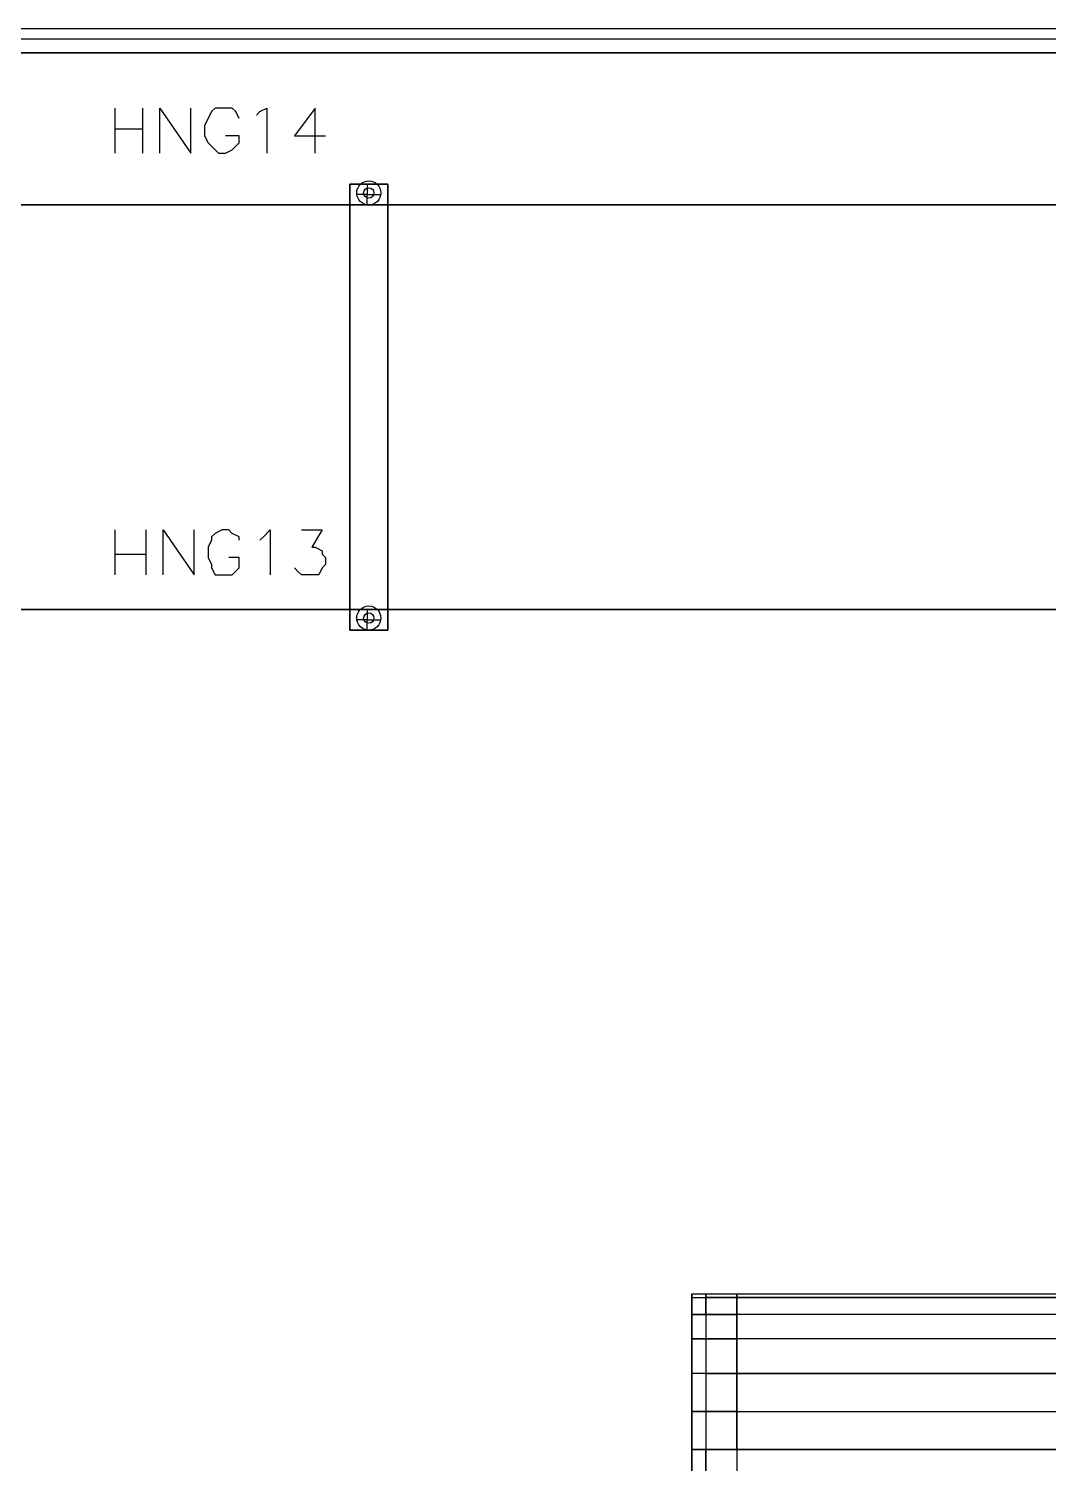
# Model space of a CAD drawing. Header units: metres. Extents: x 114 to 218, y 8 to 180.
# Drawn here: x 135.63 to 140.17, y 133.57 to 139.95 of the extents above; entities that cross this region are included whole.
import ezdxf

# ---------------------------------------------------------------- set-up
doc = ezdxf.new("R2010")
doc.units = ezdxf.units.M
doc.header["$MEASUREMENT"] = 0
for name, color, linetype in [('E-Hanger', 7, 'Continuous'), ('E-TFP-HANGER', 7, 'Continuous'), ('E-TRAY-STD', 7, 'Continuous'), ('M-SA2S-Round', 7, 'Continuous'), ('PI-HWS-Pipe', 7, 'Continuous')]:
    doc.layers.add(name, color=color, linetype=linetype)

msp = doc.modelspace()

# ---------------------------------------------------------------- linework, layer by layer
at = {"layer": 'E-Hanger', "color": 3, "true_color": 0x00ff00}
for points in [[(137.0563, 139.261), (137.0563, 137.2767), (137.2255, 137.2767), (137.2255, 139.261), (137.0563, 139.261)], [(137.2255, 137.2767), (137.0563, 137.2767), (137.0563, 139.261), (137.2255, 139.261), (137.2255, 137.2767)], [(137.0563, 139.261), (137.0563, 139.261)], [(137.0563, 139.261), (137.0563, 139.261)], [(137.1332, 139.2456), (137.1332, 139.2456)], [(137.2255, 139.261), (137.2255, 139.261)], [(137.2255, 139.261), (137.2255, 139.261)], [(137.1178, 139.2148), (137.1178, 139.2148)], [(137.1332, 139.1841), (137.1332, 139.1841)], [(137.1639, 139.2148), (137.1639, 139.2148)], [(137.1332, 138.2766), (137.1332, 138.2766)], [(137.1178, 137.3229), (137.1178, 137.3229)], [(137.1332, 137.3537), (137.1332, 137.3537)], [(137.1332, 137.3075), (137.1332, 137.3075)], [(137.1639, 137.3229), (137.1639, 137.3229)], [(137.0563, 137.2767), (137.0563, 137.2767)], [(137.0563, 137.2767), (137.0563, 137.2767)], [(137.2255, 137.2767), (137.2255, 137.2767)]]:
    msp.add_lwpolyline(points, dxfattribs=at)
for centre in [(137.1409, 139.2225), (137.1409, 139.2225), (137.1409, 139.2225), (137.1409, 139.2225), (137.1409, 137.3306), (137.1409, 137.3306), (137.1409, 137.3306), (137.1409, 137.3306)]:
    msp.add_circle(centre, 0.0231, dxfattribs=at)
at = {"layer": 'E-TFP-HANGER', "color": 3, "true_color": 0x00ff00}
for points in [[(136.0103, 139.5994), (136.0103, 139.3994)], [(136.1334, 139.5994), (136.1334, 139.3994)], [(136.2103, 139.3994), (136.2103, 139.5994), (136.3487, 139.3994), (136.3487, 139.5994)], [(136.5641, 139.5532), (136.5487, 139.584), (136.5333, 139.5994), (136.5025, 139.5994), (136.4718, 139.5994), (136.4564, 139.5994), (136.441, 139.584), (136.4256, 139.5532), (136.4102, 139.5225), (136.4102, 139.4763), (136.4256, 139.4456), (136.441, 139.4302), (136.4564, 139.4148), (136.4718, 139.3994), (136.5025, 139.3994), (136.5333, 139.4148), (136.5487, 139.4302), (136.5641, 139.4456), (136.5641, 139.4763), (136.5025, 139.4763)], [(136.641, 139.5686), (136.6563, 139.584), (136.6871, 139.5994), (136.6871, 139.3994)], [(136.9025, 139.3994), (136.9025, 139.5994), (136.8102, 139.4763), (136.9486, 139.4763)], [(136.0103, 139.5071), (136.1334, 139.5071)], [(137.1332, 139.261), (137.1332, 139.2148), (137.1947, 139.2148)], [(137.1332, 139.1687), (137.1332, 139.2148), (137.087, 139.2148)], [(137.1332, 139.2148), (137.1332, 139.2148)], [(137.1332, 139.2148), (137.1332, 139.2148)], [(137.1947, 139.2148), (137.1947, 139.2148)], [(136.0103, 137.7228), (136.0103, 137.5229)], [(136.1487, 137.7228), (136.1487, 137.5229)], [(136.2256, 137.5229), (136.2256, 137.7228), (136.3641, 137.5229), (136.3641, 137.7228)], [(136.5641, 137.6767), (136.5641, 137.692), (136.5333, 137.7074), (136.5179, 137.7228), (136.4872, 137.7228), (136.4564, 137.7074), (136.441, 137.692), (136.441, 137.6767), (136.4256, 137.6459), (136.4256, 137.5997), (136.441, 137.569), (136.441, 137.5536), (136.4564, 137.5229), (136.4872, 137.5229), (136.5179, 137.5229), (136.5333, 137.5229), (136.5641, 137.5536), (136.5641, 137.569), (136.5641, 137.5997), (136.5179, 137.5997)], [(136.6563, 137.6767), (136.6717, 137.692), (136.7025, 137.7228), (136.7025, 137.5229)], [(136.8409, 137.7228), (136.9332, 137.7228), (136.8871, 137.6459), (136.9025, 137.6459), (136.9332, 137.6305), (136.9332, 137.6151), (136.9486, 137.5997), (136.9486, 137.569), (136.9332, 137.5536), (136.9178, 137.5229), (136.8871, 137.5229), (136.8563, 137.5229), (136.8409, 137.5229), (136.8255, 137.5382), (136.8102, 137.5536)], [(136.0103, 137.6151), (136.1487, 137.6151)], [(137.1332, 137.2767), (137.1332, 137.3229), (137.087, 137.3229)], [(137.1332, 137.369), (137.1332, 137.3229), (137.1947, 137.3229)], [(137.1332, 137.3229), (137.1332, 137.3229)], [(137.1332, 137.3229), (137.1332, 137.3229)], [(137.1947, 137.3229), (137.1947, 137.3229)]]:
    msp.add_lwpolyline(points, dxfattribs=at)
for centre in [(137.1409, 139.2225), (137.1409, 137.3306)]:
    msp.add_circle(centre, 0.0538, dxfattribs=at)
at = {"layer": 'E-TRAY-STD', "color": 32, "true_color": 0xdd6e00}
for points in [[(126.489, 139.1687), (185.4779, 139.1687), (185.4779, 137.369), (126.489, 137.369), (126.489, 139.1687)], [(185.4779, 137.369), (185.4779, 139.1687), (126.489, 139.1687), (126.489, 137.369), (185.4779, 137.369)]]:
    msp.add_lwpolyline(points, dxfattribs=at)
at = {"layer": 'M-SA2S-Round', "color": 5, "true_color": 0x0000ff}
for points in [[(138.5791, 133.1391), (138.5791, 133.016), (138.5791, 132.9545), (138.5791, 132.9237), (138.5791, 132.9545), (138.5791, 133.016), (138.5791, 133.1391), (138.5791, 133.2775), (138.5791, 133.4467), (138.5791, 133.6313), (138.5791, 133.8005), (138.5791, 133.9697), (138.5791, 134.1235), (138.5791, 134.2312), (138.5791, 134.3081), (138.5791, 134.3235), (138.5791, 134.3081), (138.5791, 134.2312), (138.5791, 134.1235), (138.5791, 133.9697), (138.5791, 133.8005), (138.5791, 133.6313), (138.779, 133.6313), (138.779, 133.4467)], [(138.5791, 134.3235), (138.779, 134.3235)], [(138.5791, 134.3235), (138.5791, 134.3235)], [(138.5791, 134.3081), (138.779, 134.3081)], [(138.5791, 134.3081), (138.779, 134.3081)], [(138.5791, 134.3081), (138.5791, 134.3081)], [(138.5791, 134.3081), (138.5791, 134.3081)], [(138.6406, 134.2312), (138.6406, 134.3081), (138.6406, 134.3235), (138.6406, 134.3081), (138.6406, 134.2312), (138.6406, 134.1235), (138.6406, 133.9697), (138.6406, 133.8005), (138.6406, 133.6313), (138.6406, 133.4467), (138.6406, 133.2775), (138.6406, 133.1391), (138.6406, 133.016), (138.6406, 132.9545), (138.6406, 132.9237), (138.6406, 132.9545), (138.6406, 133.016), (138.6406, 133.1391), (138.6406, 133.2775), (138.6406, 133.4467), (138.6406, 133.6313)], [(138.6406, 134.3235), (144.6087, 134.3235)], [(138.6406, 134.3235), (138.6406, 134.3235)], [(144.6087, 134.3081), (138.6406, 134.3081)], [(138.6406, 134.3081), (144.6087, 134.3081)], [(138.6406, 134.3081), (138.6406, 134.3081)], [(138.6406, 134.3081), (138.6406, 134.3081)], [(138.779, 133.6313), (138.779, 133.8005), (138.779, 133.9697), (138.779, 134.1235), (138.779, 134.2312), (138.779, 134.3081), (138.779, 134.3235), (138.779, 134.3081), (138.779, 134.2312), (138.779, 134.1235), (138.779, 133.9697), (138.779, 133.8005), (138.779, 133.6313), (138.779, 133.4467), (138.779, 133.2775), (138.779, 133.1391), (138.779, 133.016), (138.779, 132.9545), (138.779, 132.9237), (138.779, 132.9545), (138.779, 133.016)], [(138.779, 134.3235), (138.779, 134.3235)], [(138.779, 134.3081), (138.779, 134.3081)], [(138.779, 134.3081), (138.779, 134.3081)], [(138.5791, 134.2312), (138.779, 134.2312)], [(138.779, 134.2312), (138.5791, 134.2312)], [(138.5791, 134.2312), (138.5791, 134.2312)], [(138.5791, 134.2312), (138.5791, 134.2312)], [(144.6087, 134.1235), (144.6087, 134.2312), (138.6406, 134.2312), (138.6406, 134.1235)], [(144.6087, 134.2312), (138.6406, 134.2312)], [(138.6406, 134.2312), (138.6406, 134.2312)], [(138.6406, 134.2312), (138.6406, 134.2312)], [(138.779, 134.2312), (138.779, 134.2312)], [(138.779, 134.2312), (138.779, 134.2312)], [(138.5791, 134.1235), (138.779, 134.1235)], [(138.779, 134.1235), (138.5791, 134.1235)], [(138.5791, 134.1235), (138.5791, 134.1235)], [(138.5791, 134.1235), (138.5791, 134.1235)], [(144.6087, 133.9697), (144.6087, 134.1235), (138.6406, 134.1235), (138.6406, 133.9697), (144.6087, 133.9697)], [(144.6087, 134.1235), (138.6406, 134.1235)], [(138.6406, 134.1235), (138.6406, 134.1235)], [(138.6406, 134.1235), (138.6406, 134.1235)], [(138.779, 134.1235), (138.779, 134.1235)], [(138.779, 134.1235), (138.779, 134.1235)], [(138.779, 133.9697), (138.5791, 133.9697)], [(138.779, 133.9697), (138.5791, 133.9697)], [(138.5791, 133.9697), (138.5791, 133.9697)], [(138.5791, 133.9697), (138.5791, 133.9697)], [(138.6406, 133.8005), (138.6406, 133.6313), (144.6087, 133.6313), (144.6087, 133.8005), (144.6087, 133.9697)], [(138.6406, 133.9697), (138.6406, 133.8005), (144.6087, 133.8005)], [(144.6087, 133.9697), (138.6406, 133.9697)], [(138.6406, 133.9697), (138.6406, 133.9697)], [(138.6406, 133.9697), (138.6406, 133.9697)], [(138.779, 133.9697), (138.779, 133.9697)], [(138.779, 133.9697), (138.779, 133.9697)], [(138.779, 133.8005), (138.5791, 133.8005)], [(138.5791, 133.8005), (138.779, 133.8005)], [(138.5791, 133.8005), (138.5791, 133.8005)], [(138.5791, 133.8005), (138.5791, 133.8005)], [(138.6406, 133.8005), (144.6087, 133.8005)], [(138.6406, 133.8005), (138.6406, 133.8005)], [(138.6406, 133.8005), (138.6406, 133.8005)], [(138.779, 133.8005), (138.779, 133.8005)], [(138.779, 133.8005), (138.779, 133.8005)], [(138.5791, 133.6313), (138.5791, 133.4467), (138.779, 133.4467), (138.779, 133.2775)], [(138.779, 133.6313), (138.5791, 133.6313)], [(138.5791, 133.6313), (138.5791, 133.6313)], [(138.5791, 133.6313), (138.5791, 133.6313)], [(144.6087, 133.6313), (138.6406, 133.6313)], [(138.6406, 133.6313), (138.6406, 133.6313)], [(138.6406, 133.6313), (138.6406, 133.6313)], [(138.779, 133.6313), (138.779, 133.6313)], [(138.779, 133.6313), (138.779, 133.6313)]]:
    msp.add_lwpolyline(points, dxfattribs=at)
at = {"layer": 'PI-HWS-Pipe', "color": 1, "true_color": 0xff0000}
for points in [[(150.869, 139.8455), (150.869, 139.8609), (150.869, 139.907), (150.869, 139.9378), (150.869, 139.9532), (150.869, 139.9378), (150.869, 139.907), (150.869, 139.8609), (150.869, 139.8455), (126.489, 139.8455)], [(150.869, 139.9532), (126.489, 139.9532)], [(150.869, 139.9532), (126.489, 139.9532)], [(184.2935, 106.3595), (184.2935, 108.6206), (184.2935, 139.907), (126.489, 139.907)], [(150.869, 139.907), (126.489, 139.907)], [(150.869, 139.907), (150.869, 139.907), (126.489, 139.907)], [(126.489, 139.8455), (150.869, 139.8455)]]:
    msp.add_lwpolyline(points, dxfattribs=at)

doc.saveas('drawing.dxf')
